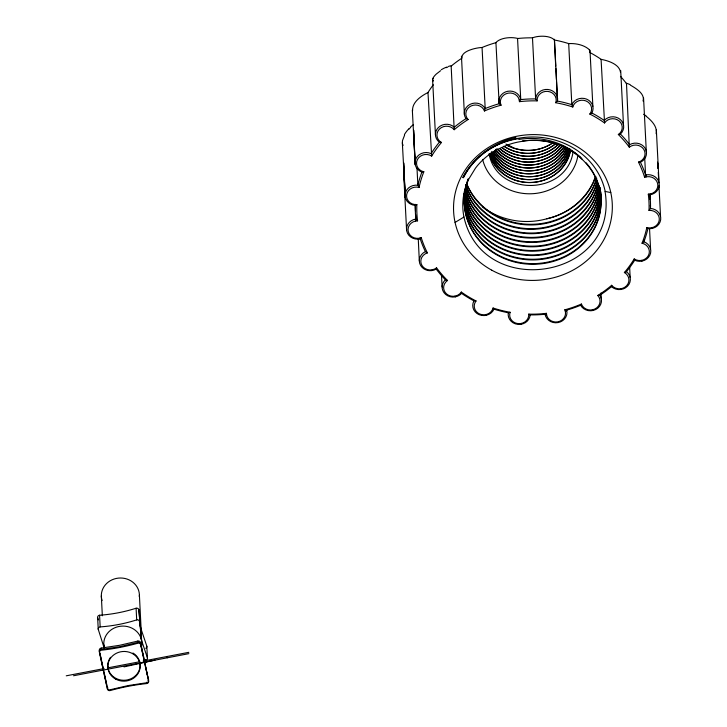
<?xml version="1.0" encoding="UTF-8"?>
<svg xmlns="http://www.w3.org/2000/svg" width="727" height="727" viewBox="0 0 727 727"><rect width="100%" height="100%" fill="white"/><g stroke="black" fill="none" stroke-linecap="round" stroke-linejoin="round"><path stroke-width="1.09" d="M454.202 129.724A116.184 106.642 -2.9 0 1 468.097 119.537A9.56 8.779 -2.9 0 1 470.687 106.16A9.56 8.779 -2.9 0 1 484.446 110.977A116.184 106.642 -2.9 0 1 501.048 105.197A9.56 8.779 -2.9 0 1 508.009 93.183A9.56 8.779 -2.9 0 1 519.442 101.671A116.184 106.642 -2.9 0 1 537.126 100.88A9.56 8.779 -2.9 0 1 547.767 91.393A9.56 8.779 -2.9 0 1 555.746 102.734A116.184 106.642 -2.9 0 1 572.794 106.996A9.56 8.779 -2.9 0 1 586.071 100.971A9.56 8.779 -2.9 0 1 589.824 114.057A116.184 106.642 -2.9 0 1 604.555 122.954A9.56 8.779 -2.9 0 1 619.177 120.982A9.56 8.779 -2.9 0 1 618.341 134.522A116.184 106.642 -2.9 0 1 629.309 147.19A9.56 8.779 -2.9 0 1 643.84 149.453A9.56 8.779 -2.9 0 1 638.488 162.13A116.184 106.642 -2.9 0 1 644.631 177.324A9.56 8.779 -2.9 0 1 657.653 183.613A9.56 8.779 -2.9 0 1 648.302 194.182A116.184 106.642 -2.9 0 1 649.011 210.421A9.56 8.779 -2.9 0 1 659.253 220.108A9.56 8.779 -2.9 0 1 646.83 227.542A116.184 106.642 -2.9 0 1 642.041 243.227A9.56 8.779 -2.9 0 1 648.484 255.377A9.56 8.779 -2.9 0 1 634.208 258.939A116.184 106.642 -2.9 0 1 624.384 272.534A9.56 8.779 -2.9 0 1 626.41 285.956A9.56 8.779 -2.9 0 1 611.661 285.293A116.184 106.642 -2.9 0 1 597.776 295.48A9.56 8.779 -2.9 0 1 595.177 308.857A9.56 8.779 -2.9 0 1 581.418 304.04A116.184 106.642 -2.9 0 1 564.824 309.82A9.56 8.779 -2.9 0 1 557.863 321.834A9.56 8.779 -2.9 0 1 546.431 313.337A116.184 106.642 -2.9 0 1 528.747 314.137A9.56 8.779 -2.9 0 1 518.106 323.624A9.56 8.779 -2.9 0 1 510.118 312.283A116.184 106.642 -2.9 0 1 493.079 308.021A9.56 8.779 -2.9 0 1 479.793 314.046A9.56 8.779 -2.9 0 1 476.04 300.96A116.184 106.642 -2.9 0 1 461.318 292.063A9.56 8.779 -2.9 0 1 446.687 294.035A9.56 8.779 -2.9 0 1 447.532 280.495A116.184 106.642 -2.9 0 1 436.563 267.827A9.56 8.779 -2.9 0 1 422.023 265.564A9.56 8.779 -2.9 0 1 427.385 252.887A116.184 106.642 -2.9 0 1 421.242 237.693A9.56 8.779 -2.9 0 1 408.22 231.404A9.56 8.779 -2.9 0 1 417.562 220.835A116.184 106.642 -2.9 0 1 416.853 204.596A9.56 8.779 -2.9 0 1 406.62 194.909A9.56 8.779 -2.9 0 1 419.043 187.475A116.184 106.642 -2.9 0 1 423.832 171.79A9.56 8.779 -2.9 0 1 417.389 159.64A9.56 8.779 -2.9 0 1 431.665 156.078A116.184 106.642 -2.9 0 1 441.489 142.483A9.56 8.779 -2.9 0 1 439.462 129.061A9.56 8.779 -2.9 0 1 454.202 129.724L451.167 66.112A117.647 107.996 -2.9 0 1 462.036 58.078M597.776 295.48L599.83 295.217A117.647 107.996 -2.9 0 0 611.507 286.647L611.661 285.293M629.309 147.19L626.501 83.605A117.647 107.996 -2.9 0 0 620.513 76.38M573.121 151.47C567.351 195.09 497.468 197.508 489.135 154.224A41.194 38.095 -3.7 0 1 489.053 153.76M436.563 267.827L436.2 269.081A117.647 107.996 -2.9 0 0 445.397 279.804L447.532 280.495M404.403 171.717L403.867 174.698A7.097 3.635 -87.5 0 0 403.803 176.034L406.593 230.177M496.014 42.639A117.647 107.996 -2.9 0 0 482.056 47.491C476.176 47.664 461.809 50.935 461.99 57.378M484.446 110.977L485.191 108.577L482.056 47.491M657.617 168.264L657.553 162.121M436.173 269.163L436.2 269.081A11.032 10.123 -2.9 0 1 420.715 265.655A11.032 10.123 -2.9 0 1 425.386 251.606A117.647 107.996 -2.9 0 1 420.224 238.829A11.032 10.123 -2.9 0 1 406.747 231.095A11.032 10.123 -2.9 0 1 415.908 219.027A117.647 107.996 -2.9 0 1 415.308 205.377A11.032 10.123 -2.9 0 1 405.13 194.182A11.032 10.123 -2.9 0 1 417.88 185.267A117.647 107.996 -2.9 0 1 421.905 172.081A11.032 10.123 -2.9 0 1 416.017 158.504A11.032 10.123 -2.9 0 1 431.111 153.624A117.647 107.996 -2.9 0 1 439.362 142.192A11.032 10.123 -2.9 0 1 438.354 127.57A11.032 10.123 -2.9 0 1 454.302 127.198A117.647 107.996 -2.9 0 1 465.98 118.637A11.032 10.123 -2.9 0 1 469.942 104.406A11.032 10.123 -2.9 0 1 485.191 108.577A117.647 107.996 -2.9 0 1 499.149 103.725A11.032 10.123 -2.9 0 1 507.691 91.284A11.032 10.123 -2.9 0 1 520.75 99.59A117.647 107.996 -2.9 0 1 535.626 98.917A11.032 10.123 -2.9 0 1 547.913 89.466A11.032 10.123 -2.9 0 1 557.5 101.098A117.647 107.996 -2.9 0 1 571.831 104.679A11.032 10.123 -2.9 0 1 586.662 99.154A11.032 10.123 -2.9 0 1 591.842 112.976A117.647 107.996 -2.9 0 1 604.228 120.455A11.032 10.123 -2.9 0 1 620.149 119.392A11.032 10.123 -2.9 0 1 620.413 134.041A117.647 107.996 -2.9 0 1 629.637 144.691A11.032 10.123 -2.9 0 1 645.094 148.199A11.032 10.123 -2.9 0 1 640.423 162.248A117.647 107.996 -2.9 0 1 645.585 175.016A11.032 10.123 -2.9 0 1 659.062 182.75A11.032 10.123 -2.9 0 1 649.902 194.827A117.647 107.996 -2.9 0 1 650.501 208.476A11.032 10.123 -2.9 0 1 660.679 219.672A11.032 10.123 -2.9 0 1 647.93 228.587A117.647 107.996 -2.9 0 1 643.904 241.773L642.041 243.227M644.631 177.324L645.585 175.016L644.658 156.923M432.892 78.416L433.574 77.162A6.325 1.354 -41.6 0 1 436.273 74.063L440.589 70.71M595.395 177.315L594.259 179.869A68.383 62.767 -2.9 0 1 546.74 218.8C526.321 224.489 503.457 221.144 485.827 209.267M656.136 133.704C657.653 126.462 651.219 120.319 646.03 116.147M404.585 135.177L402.558 140.429A6.325 2.554 -72.1 0 0 402.622 144.237L403.121 145.364M564.824 309.82L566.66 310.12A117.647 107.996 -2.9 0 0 580.619 305.267L581.418 304.04M537.126 100.88L535.626 98.917L532.482 37.831C538.834 35.387 550.23 35.405 554.392 39.994L555.701 66.03M519.442 101.671L520.75 99.59L517.551 38.413C510.945 36.686 500.221 37.74 495.923 42.557L499.149 103.725L501.048 105.197M649.011 210.421L650.501 208.476L650.329 205.078M421.242 237.693L420.224 238.829M620.513 72.327C619.513 64.339 608.417 60.732 601.174 59.369A117.647 107.996 -2.9 0 0 589.561 52.335M408.983 129.088L410.664 127.379M643.041 101.026C645.258 93.747 635.771 88.276 630.3 85.086M555.746 102.734L557.5 101.098L557.273 96.573M554.365 40.012L554.392 39.994A117.647 107.996 -2.9 0 1 568.687 43.593C576.029 43.211 584.626 44.938 589.988 50.29L592.868 106.324M528.747 314.137L530.101 314.882A117.647 107.996 -2.9 0 0 545.059 314.264L546.431 313.337M519.251 99.981L520.668 99.117M455.075 222.426L463.944 217.028A69.747 64.449 -3.6 0 1 468.979 178.724L475.476 168.137A68.892 63.449 -5.1 0 1 496.423 149.916L508.282 144.564M565.361 311.447L566.769 310.583M591.842 112.976L589.824 114.057M416.853 204.596L415.308 205.377M624.384 272.534L626.447 271.662A117.647 107.996 -2.9 0 0 634.698 260.23A11.032 10.123 -2.9 0 0 649.793 255.341A11.032 10.123 -2.9 0 0 643.904 241.773L643.786 239.51M446.16 67.675L447.832 67.002M433.301 84.805A117.647 107.996 -2.9 0 0 427.976 92.538C421.142 95.955 411.973 102.207 412.582 110.731M445.397 279.804A11.032 10.123 -2.9 0 0 445.66 294.453A11.032 10.123 -2.9 0 0 461.581 293.399A117.647 107.996 -2.9 0 0 473.968 300.878A11.032 10.123 -2.9 0 0 479.148 314.691A11.032 10.123 -2.9 0 0 493.978 309.166A117.647 107.996 -2.9 0 0 508.309 312.746L510.118 312.283M107.296 687.415L107.342 688.242A2.208 2.017 -2.6 0 0 110.122 689.759L128.225 685.561L146.645 682.762A2.208 2.027 -3.8 0 0 148.572 680.336L140.638 643.931A2.208 2.027 -3.3 0 0 137.848 642.404L119.755 646.712L101.326 649.402A2.208 2.027 -2.1 0 0 99.399 651.828L99.335 650.511A2.208 2.027 -3.8 0 1 101.262 648.084L119.682 645.285L137.785 641.087A2.208 2.017 -2.6 0 1 140.565 642.613L141.065 644.885M620.413 134.041L618.341 134.522M124.026 666.886L154.942 660.152M423.832 171.79L421.905 172.081M66.248 675.819L104.125 668.567M107.469 667.922L139.784 661.734M143.119 661.088L188.802 652.337M73.527 675.756L188.866 653.655M640.423 162.248L638.488 162.13M473.968 300.878L476.04 300.96M601.084 59.369L604.555 122.954M441.489 142.483L439.362 142.192M499.04 103.261L500.512 103.57M610.789 192.591L605.046 191.392C619.622 278.914 482.628 300.942 463.944 217.028M545.141 314.727L546.613 315.036M649.902 194.827L648.302 194.182M468.097 119.537L465.98 118.637M530.101 314.882L530.183 314.936A11.032 10.123 -2.9 0 1 517.897 324.378A11.032 10.123 -2.9 0 1 508.309 312.746M433.365 81.015L433.21 80.915A32.679 6.616 -44.6 0 1 432.838 80.524M425.386 251.606L427.385 252.887M485.227 208.858L484.028 208.022M482.855 207.159L483.437 207.595M647.93 228.587L646.83 227.542M417.562 220.835L415.908 219.027L415.671 214.501M493.079 308.021L493.978 309.166M419.043 187.475L417.88 185.267L417.007 168.3M572.794 106.996L571.831 104.679L568.687 43.593M634.698 260.23L634.208 258.939M650.156 194L650.411 194.736M651.628 227.751L651.892 228.496M641.677 260.366L641.932 261.111M621.258 288.646L621.512 289.391M592.378 309.829L592.632 310.565M521.086 323.488L521.35 324.224M485.663 314.627L485.918 315.373M455.038 296.125L455.302 296.87M432.229 269.79L432.492 270.526M419.461 238.202L419.724 238.938M620.694 70.492L623.484 124.826M143.928 660.334A125.789 115.457 -2.9 0 1 145.491 660.243A2.208 2.027 -2.9 0 0 147.417 657.826L146.818 646.176L141.029 628.982L141.629 640.641M147.417 657.826L141.42 640.014L138.884 609.762A2.208 2.027 -2.9 0 0 136.094 608.235A144.664 132.787 -2.9 0 1 99.572 615.242A2.208 2.027 -2.9 0 0 97.645 617.659L98.245 629.318L104.27 648.311M97.645 617.659L98.381 619.895M461.318 292.063L461.581 293.399M141.311 646.021L143.855 657.626M145.418 665.887L147.835 676.937M100.081 653.918L100.699 656.754M100.817 657.317L101.444 660.152M101.498 660.434L102.125 663.26M102.307 664.114L103.434 670.385M104.179 673.793L106.596 684.834M143.864 658.78L144.737 662.77M103.734 670.648L104.352 673.502M104.543 674.356L105.033 676.646M105.161 677.219L105.778 680.072M105.906 680.645L107.269 686.924M99.335 650.511L102.443 665.823M102.743 666.096L102.861 666.668M103.116 667.804L103.607 670.076M431.665 156.078L427.976 92.538M646.085 174.916L646.403 176.815M415.399 219.118L415.717 221.017M138.884 609.762L141.347 639.351M403.885 177.352L403.821 176.479M432.61 79.752L435.455 135.104M402.34 142.783L405.284 197.435L403.694 162.848L405.057 195.272M412.336 110.041L415.181 164.511L413.654 130.233L415.017 162.475M461.454 56.197L464.399 114.566M656.345 129.86L659.062 182.75M657.808 163.248L658.035 167.773M658.271 172.308L658.68 180.241M658.971 185.912L660.543 216.51M649.802 194.9L650.038 199.425M643.559 97.9L646.294 151.161M649.538 228.741L650.583 249.125M629.646 267.318L630.164 277.405M586.144 162.848A68.429 62.177 -4.8 0 1 599.702 189.229L599.739 189.901A68.429 62.095 -2.1 0 1 589.542 236.575A68.429 62.422 0.2 0 1 546.032 263.11A68.429 62.958 0.8 0 1 494.678 253.641A68.429 63.403 -0.9 0 1 465.534 213.402L465.498 212.738A68.429 63.485 -3.9 0 1 466.198 184.876M601.002 292.981L601.284 298.579M554.447 39.249L557.436 97.463M555.819 68.293L556.4 79.606M556.518 81.869L557.155 94.31M464.208 193.255A68.429 63.485 -3.9 0 0 464.598 195.254L464.635 195.917A68.429 63.403 -0.9 0 0 493.778 236.166A68.429 62.958 0.8 0 0 545.132 245.626A68.429 62.422 0.2 0 0 588.643 219.091A68.429 62.095 -2.1 0 0 600.084 187.466M464.262 196.626A68.429 63.485 -3.9 0 0 464.826 199.625L464.862 200.288A68.429 63.403 -0.9 0 0 493.996 240.528A68.429 62.958 0.8 0 0 545.359 249.997A68.429 62.422 0.2 0 0 588.87 223.462A68.429 62.095 -2.1 0 0 600.302 191.828M464.19 198.962A68.429 63.485 -3.9 0 0 465.053 203.996L465.08 204.66A68.429 63.403 -0.9 0 0 494.224 244.899A68.429 62.958 0.8 0 0 545.586 254.368A68.429 62.422 0.2 0 0 589.097 227.833A68.429 62.095 -2.1 0 0 600.566 191.11M464.289 202.315A68.429 63.485 -3.9 0 0 465.271 208.367L465.307 209.031A68.429 63.403 -0.9 0 0 494.451 249.27A68.429 62.958 0.8 0 0 545.813 258.739A68.429 62.422 0.2 0 0 589.324 232.204A68.429 62.095 -2.1 0 0 600.484 191.446M415.153 204.323L415.499 211.112M167.174 656.481L167.246 657.799M145.455 659.525L145.654 662.742M146.627 682.271L146.645 682.762M139.402 595.086L141.265 632.136M140.565 642.613L140.638 643.931M136.094 608.235L136.694 619.895A2.208 2.027 -2.9 0 1 139.484 621.412M137.785 641.087L137.848 642.404M104.034 644.967L104.143 647.148A19.047 17.484 -2.9 0 1 122.981 626.083A19.047 17.484 -2.9 0 1 141.438 647.121M101.326 595.895L102.343 615.778M99.572 615.233L100.172 626.892A2.208 2.027 -2.9 0 0 98.245 629.318M101.262 648.084L101.326 649.402M441.498 274.815L442.116 287.001M418.261 238.738L419.306 260.702M136.694 619.895A144.664 132.787 -2.9 0 1 100.172 626.901M139.648 624.711A19.047 17.484 -2.9 0 1 141.147 633.79M146.818 646.176A2.208 2.027 -2.9 0 1 145.754 648.33M108.641 667.322A2.208 2.027 -2.9 0 1 107.95 667.313M102.098 600.593A19.047 17.484 -2.9 0 1 118.41 578.11A19.047 17.484 -2.9 0 1 139.339 596.758M148.508 679.027A2.208 2.027 -2.1 0 1 147.981 680.79M107.932 688.006A2.208 2.027 -3.3 0 1 107.46 687.424M132.932 652.991A16.176 14.849 -2.9 0 1 137.412 673.556A16.176 14.849 -2.9 0 1 114.984 677.855A16.176 14.849 -2.9 0 1 110.495 657.29M566.66 310.12A11.032 10.123 -2.9 0 1 558.118 322.57A11.032 10.123 -2.9 0 1 545.059 314.264M599.83 295.217A11.032 10.123 -2.9 0 1 595.867 309.438A11.032 10.123 -2.9 0 1 580.619 305.267M626.447 271.662A11.032 10.123 -2.9 0 1 627.456 286.274A11.032 10.123 -2.9 0 1 611.507 286.647M404.585 179.778A6.325 3.235 -87.8 0 1 403.858 177.37M404.067 171.318A22.401 11.169 -87.3 0 1 404.321 170.527M404.412 134.568A22.401 8.742 -71.5 0 1 409.001 128.706M410.737 126.861A46.401 16.258 -69 0 1 413.227 124.844M517.615 38.504A117.647 107.996 -2.9 0 1 532.482 37.831M432.928 80.443A21.138 4.289 -44 0 1 433.201 78.162M441.307 69.728A22.401 4.526 -41 0 1 446.651 67.166M448.504 66.393A46.401 7.724 -38.2 0 1 451.576 65.766M589.306 49.981A41.557 5.734 25.9 0 1 589.879 51.272M517.124 138.53A74.654 68.12 -4 0 1 605.182 191.365M599.702 189.229A68.429 62.095 -2.1 0 1 589.506 235.902A68.429 62.422 0.2 0 1 545.995 262.438A68.429 62.958 0.8 0 1 494.642 252.978A68.429 63.403 -0.9 0 1 465.498 212.738M580.882 157.577A68.429 62.177 -4.8 0 0 570.613 150.08A68.429 62.622 -6.6 0 0 522.286 141.174A68.383 62.767 -2.9 0 1 582.291 159.504A68.429 62.177 -4.8 0 1 599.739 189.901M465.534 213.402A68.429 63.485 -3.9 0 1 468.206 179.505M467.107 181.832A68.429 63.485 -3.9 0 1 468.17 178.833M465.307 209.031A68.429 63.485 -3.9 0 1 464.135 200.934M465.271 208.367A68.429 63.403 -0.9 0 0 494.415 248.607A68.429 62.958 0.8 0 0 545.777 258.067A68.429 62.422 0.2 0 0 589.288 231.531A68.429 62.095 -2.1 0 0 600.557 191.783M465.089 204.66A68.429 63.485 -3.9 0 1 464.226 199.634M465.053 203.996A68.429 63.403 -0.9 0 0 494.187 244.236A68.429 62.958 0.8 0 0 545.55 253.696A68.429 62.422 0.2 0 0 589.061 227.16A68.429 62.095 -2.1 0 0 600.566 192.473M464.862 200.288A68.429 63.485 -3.9 0 1 464.289 197.29M464.826 199.625A68.429 63.403 -0.9 0 0 493.969 239.865A68.429 62.958 0.8 0 0 545.323 249.325A68.429 62.422 0.2 0 0 588.834 222.789A68.429 62.095 -2.1 0 0 600.266 191.165M464.635 195.917A68.429 63.485 -3.9 0 1 464.244 193.927M464.598 195.254A68.429 63.403 -0.9 0 0 493.742 235.493A68.429 62.958 0.8 0 0 545.105 244.954A68.429 62.422 0.2 0 0 588.616 218.418A68.429 62.095 -2.1 0 0 599.984 187.811M464.408 191.546A68.429 63.403 -0.9 0 0 493.551 231.795A68.429 62.958 0.8 0 0 544.914 241.255A68.429 62.422 0.2 0 0 588.425 214.719A68.429 62.095 -2.1 0 0 599.493 187.184M464.598 191.873A68.429 63.403 -0.9 0 0 493.515 231.122A68.429 62.958 0.8 0 0 544.877 240.582A68.429 62.422 0.2 0 0 588.388 214.047A68.429 62.095 -2.1 0 0 599.457 186.512M546.74 218.8A68.429 62.422 0.2 0 0 587.298 192.864A68.429 62.095 -2.1 0 0 595.849 176.407M595.077 177.797A68.429 62.095 -2.1 0 1 594.259 179.869M577.783 156.296A48.527 44.547 -2.9 0 1 531.237 193.764A48.527 44.547 -2.9 0 1 482.61 159.404M511.826 146.863A41.175 37.795 -2.9 0 1 505.947 144.064M511.781 146.981A42.602 39.903 3.5 0 1 506.428 144.728M552.802 142.819A41.212 37.922 1.2 0 1 511.672 147.181M508.337 144.709A68.683 63.031 -5.2 0 1 522.304 141.329M518.905 139.43A70.673 64.212 -10.7 0 1 582.409 159.413M626.229 83.232A46.446 11.759 48.4 0 1 629.946 84.541M462.654 177.533A74.645 70.046 -4.9 0 1 518.778 138.63M643.622 114.293A47.01 16.612 63.6 0 1 645.93 115.766M515.797 137.403A76.517 70.583 -5.9 0 0 469.26 167.792A76.508 70.901 -3.8 0 0 463.29 177.824L464.608 175.352A75.881 69.874 -4.9 0 1 517.088 138.357M598.803 185.867A68.429 62.095 -2.1 0 1 588.198 210.348A68.429 62.422 0.2 0 1 544.687 236.884A68.429 62.958 0.8 0 1 493.324 227.424A68.429 63.403 -0.9 0 1 464.907 190.147M598.176 183.522A68.429 62.095 -2.1 0 1 587.97 205.977A68.429 62.422 0.2 0 1 544.459 232.513A68.429 62.958 0.8 0 1 493.106 223.053A68.429 63.403 -0.9 0 1 465.571 188.738M597.203 182.168A68.429 62.095 -2.1 0 1 587.752 201.606A68.429 62.422 0.2 0 1 544.241 228.142A68.429 62.958 0.8 0 1 492.879 218.682A68.429 63.403 -0.9 0 1 465.68 185.349M596.694 178.797A68.429 62.095 -2.1 0 1 587.525 197.235A68.429 62.422 0.2 0 1 544.014 223.771A68.429 62.958 0.8 0 1 492.652 214.311A68.429 63.403 -0.9 0 1 466.552 183.904M466.516 183.231A68.429 63.403 -0.9 0 0 492.615 213.638A68.429 62.958 0.8 0 0 543.978 223.098A68.429 62.422 0.2 0 0 587.489 196.563A68.429 62.095 -2.1 0 0 596.658 178.124M465.643 184.676A68.429 63.403 -0.9 0 0 492.842 218.009A68.429 62.958 0.8 0 0 544.205 227.469A68.429 62.422 0.2 0 0 587.716 200.934A68.429 62.095 -2.1 0 0 597.167 181.505M465.534 188.066A68.429 63.403 -0.9 0 0 493.07 222.38A68.429 62.958 0.8 0 0 544.432 231.84A68.429 62.422 0.2 0 0 587.943 205.305A68.429 62.095 -2.1 0 0 597.912 183.867M464.871 189.474A68.429 63.403 -0.9 0 0 493.297 226.751A68.429 62.958 0.8 0 0 544.65 236.211A68.429 62.422 0.2 0 0 588.161 209.676A68.429 62.095 -2.1 0 0 598.766 185.203M554.519 144.519A41.212 38.222 -0.6 0 1 505.056 146.827M557.654 144.882A41.212 38.222 -0.6 0 1 501.993 147.499M560.472 145.027A41.212 38.222 -0.6 0 1 500.612 149.18M561.835 146.49A41.212 38.222 -0.6 0 1 497.886 149.389M564.143 146.381A41.212 38.222 -0.6 0 1 495.451 149.335M565.27 147.708A41.212 38.222 -0.6 0 1 494.433 150.671M566.306 148.99A41.212 38.222 -0.6 0 1 530.828 170.818A41.212 38.222 -0.6 0 1 493.497 151.961M567.987 148.49A41.212 38.222 -0.6 0 1 530.919 173.735A41.212 38.222 -0.6 0 1 491.752 151.489M568.778 149.644A41.212 38.222 -0.6 0 1 531.046 176.652A41.212 38.222 -0.6 0 1 491.098 152.661M569.913 148.953A41.212 38.222 -0.6 0 1 532.182 179.514A41.212 38.222 -0.6 0 1 490.543 153.806M570.413 150.044A41.212 38.222 -0.6 0 1 532.318 182.432A41.212 38.222 -0.6 0 1 490.089 154.942M570.404 150.925A41.212 37.35 -2 0 1 531.201 182.513A41.212 37.35 -2 0 1 489.634 154.033M569.877 149.835A41.212 37.35 -2 0 1 532.082 179.542A41.212 37.35 -2 0 1 490.625 154.697M568.678 150.498A41.212 37.35 -2 0 1 530.928 176.679A41.212 37.35 -2 0 1 491.198 153.533M567.86 149.326A41.212 37.35 -2 0 1 530.81 173.762A41.212 37.35 -2 0 1 491.879 152.352M566.96 148.117A41.212 37.35 -2 0 1 531.737 170.8A41.212 37.35 -2 0 1 493.669 152.779M565.043 148.472A41.212 37.35 -2 0 1 494.633 151.47M563.888 147.118A41.212 37.35 -2 0 1 495.687 150.098M562.671 145.7A41.212 37.35 -2 0 1 496.814 148.671M560.144 145.645A41.212 37.35 -2 0 1 499.449 148.517M558.681 144.091A41.212 37.35 -2 0 1 502.339 148.072M555.673 143.746A41.212 37.35 -2 0 1 503.784 146.263M552.393 143.146A41.212 37.35 -2 0 1 506.955 145.336M148.617 681.135L140.674 644.731A2.208 2.027 -2.9 0 0 137.894 643.204A207.604 190.556 -2.9 0 1 101.371 650.202A2.208 2.027 -2.9 0 0 99.445 652.628L107.378 689.042A2.208 2.027 -2.9 0 0 110.168 690.559A207.604 190.556 -2.9 0 1 146.69 683.562A2.208 2.027 -2.9 0 0 148.617 681.135M115.611 679.073A16.176 14.849 -2.9 0 0 140.166 666.505A16.176 14.849 -2.9 0 0 116.22 653.346A16.176 14.849 -2.9 0 0 115.611 679.073M491.743 270.171A79.416 72.891 -2.9 0 0 612.316 208.467A79.416 72.891 -2.9 0 0 494.751 143.891A79.416 72.891 -2.9 0 0 491.743 270.171"/></g></svg>
